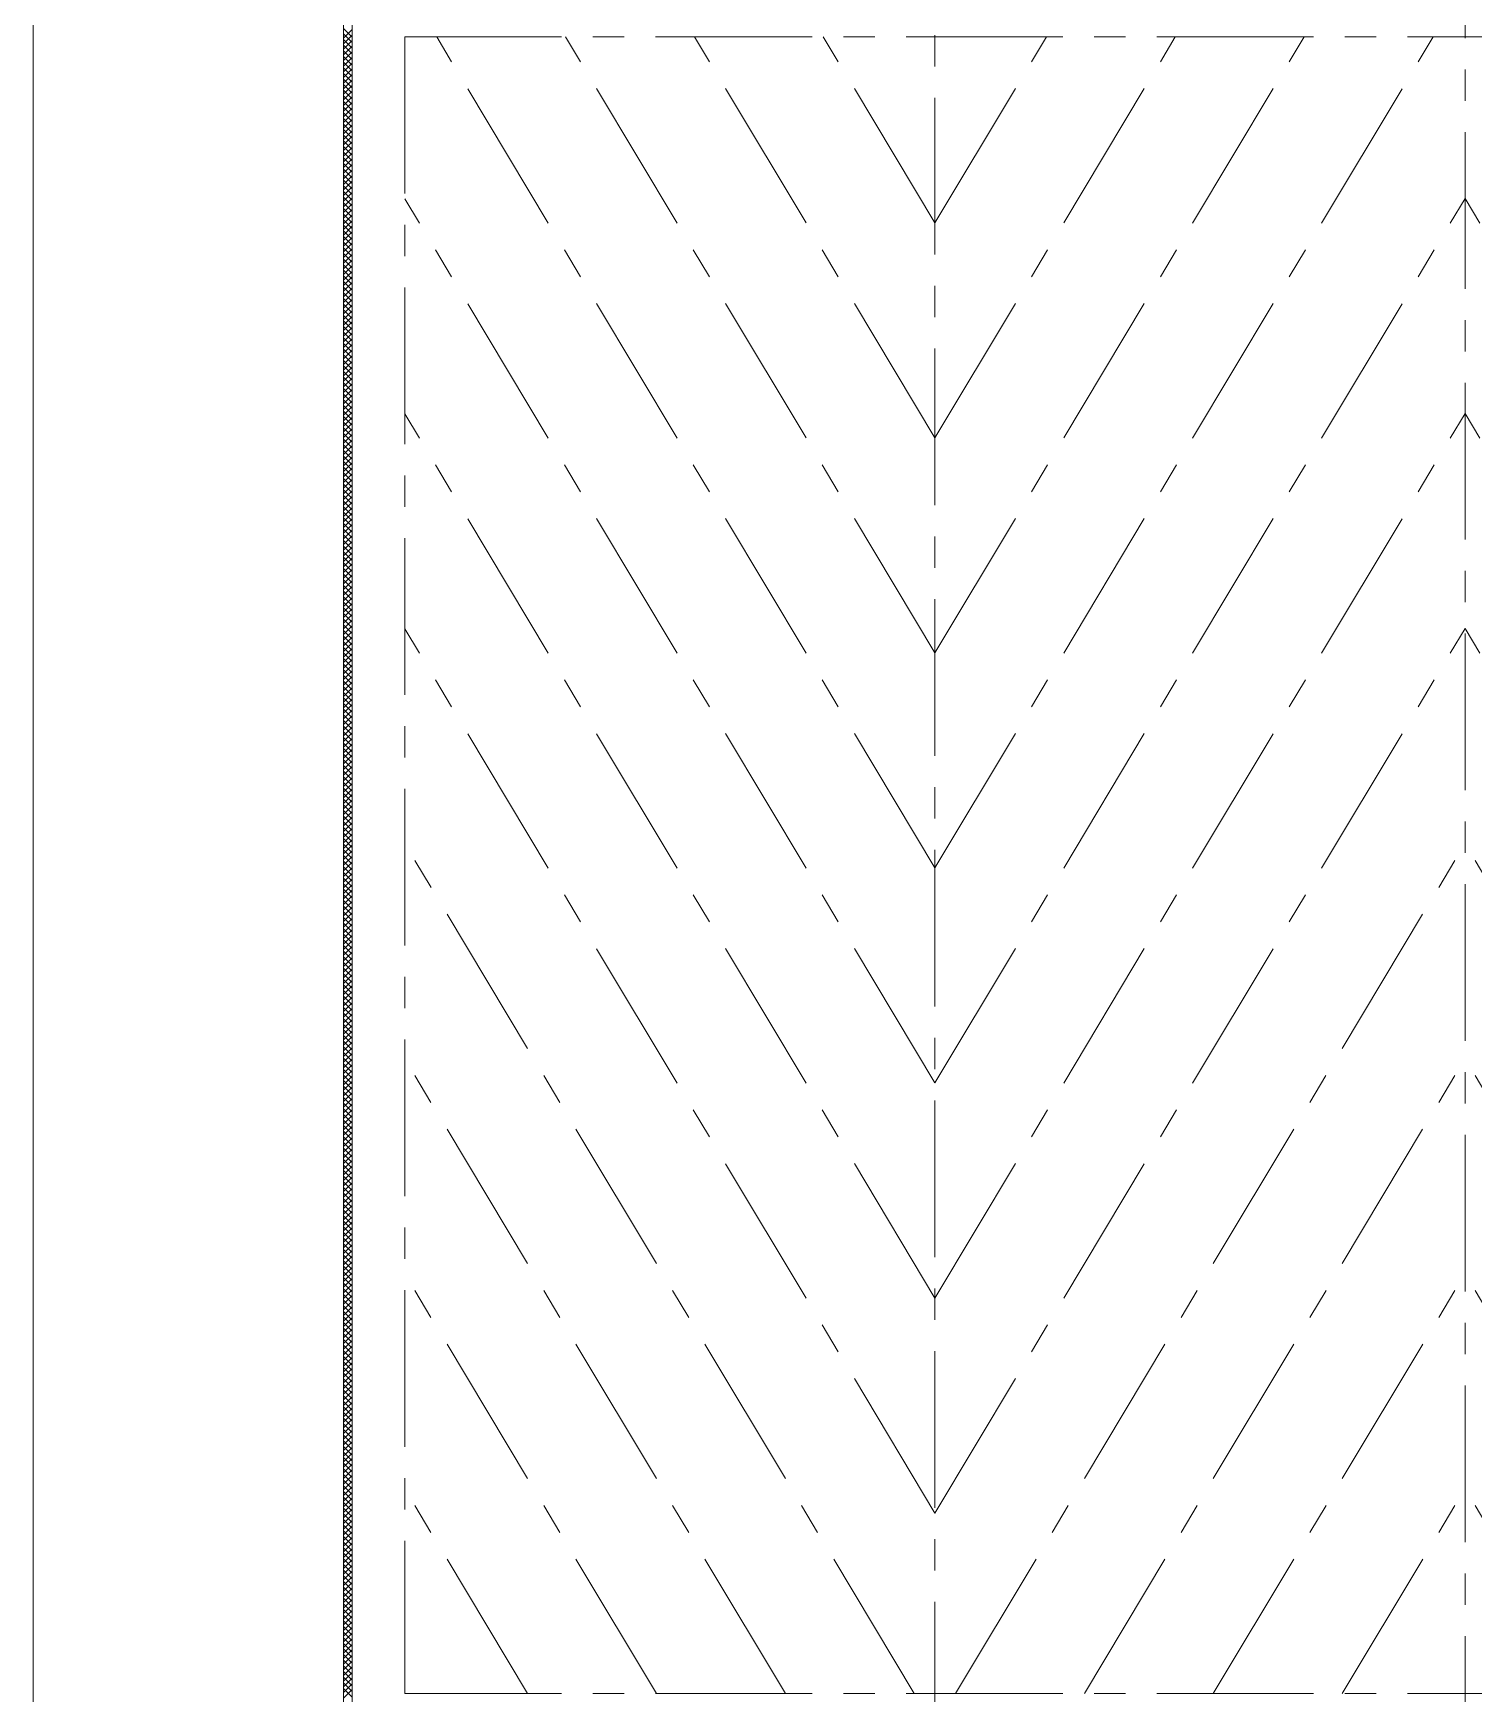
# Model space of a CAD drawing. Header units: millimetres. Extents: x -394 to 6212, y -2458 to 809.
# Drawn here: x 4118.91 to 4141.9, y -1860.12 to -1833.62 of the extents above; entities that cross this region are included whole.
import ezdxf

# ---------------------------------------------------------------- set-up
doc = ezdxf.new("R2010")
doc.units = ezdxf.units.MM
doc.linetypes.add('CENTERX2', pattern=[4, 2.5, -0.5, 0.5, -0.5])
for name, color, linetype, lineweight, true_color in [('1', 1, 'Continuous', 18, 0xff0000), ('2', 2, 'Continuous', 18, 0xffff00), ('3', 3, 'CENTERX2', 18, 0x00ff00)]:
    doc.layers.add(name, color=color, linetype=linetype, lineweight=lineweight, true_color=true_color)

msp = doc.modelspace()

# ---------------------------------------------------------------- linework, layer by layer
at = {"layer": '1'}
for p, q in [((4118.9128, -1814.1727), (4118.9128, -1879.42347)), ((4123.86367, -1831.91353), (4123.86367, -1861.7109)), ((4124.00206, -1832.80801), (4124.00206, -1860.78816))]:
    msp.add_line(p, q, dxfattribs=at)
at = {"layer": '2'}
for p, q in [((4124.00206, -1833.67807), (4123.86367, -1833.53968)), ((4123.86367, -1833.6943), (4124.00206, -1833.55591)), ((4124.00206, -1833.76787), (4123.86367, -1833.62948)), ((4123.86367, -1833.7841), (4124.00206, -1833.64571)), ((4124.00206, -1833.85767), (4123.86367, -1833.71928)), ((4123.86367, -1833.8739), (4124.00206, -1833.73552)), ((4124.00206, -1833.94748), (4123.86367, -1833.80909)), ((4123.86367, -1833.96371), (4124.00206, -1833.82532)), ((4124.00206, -1834.03728), (4123.86367, -1833.89889)), ((4123.86367, -1834.05351), (4124.00206, -1833.91512)), ((4124.00206, -1834.12708), (4123.86367, -1833.98869)), ((4123.86367, -1834.14331), (4124.00206, -1834.00492)), ((4124.00206, -1834.21688), (4123.86367, -1834.07849)), ((4123.86367, -1834.23312), (4124.00206, -1834.09473)), ((4124.00206, -1834.30669), (4123.86367, -1834.1683)), ((4123.86367, -1834.32292), (4124.00206, -1834.18453)), ((4124.00206, -1834.39649), (4123.86367, -1834.2581)), ((4123.86367, -1834.41272), (4124.00206, -1834.27433)), ((4124.00206, -1834.48629), (4123.86367, -1834.3479)), ((4123.86367, -1834.50252), (4124.00206, -1834.36413)), ((4124.00206, -1834.57609), (4123.86367, -1834.4377)), ((4123.86367, -1834.59233), (4124.00206, -1834.45394)), ((4124.00206, -1834.6659), (4123.86367, -1834.52751)), ((4123.86367, -1834.68213), (4124.00206, -1834.54374)), ((4124.00206, -1834.7557), (4123.86367, -1834.61731)), ((4123.86367, -1834.77193), (4124.00206, -1834.63354)), ((4124.00206, -1834.8455), (4123.86367, -1834.70711)), ((4123.86367, -1834.86173), (4124.00206, -1834.72334)), ((4124.00206, -1834.9353), (4123.86367, -1834.79692)), ((4123.86367, -1834.95154), (4124.00206, -1834.81315)), ((4124.00206, -1835.02511), (4123.86367, -1834.88672)), ((4123.86367, -1835.04134), (4124.00206, -1834.90295)), ((4124.00206, -1835.11491), (4123.86367, -1834.97652)), ((4123.86367, -1835.13114), (4124.00206, -1834.99275)), ((4124.00206, -1835.20471), (4123.86367, -1835.06632)), ((4123.86367, -1835.22094), (4124.00206, -1835.08255)), ((4124.00206, -1835.29451), (4123.86367, -1835.15613)), ((4123.86367, -1835.31075), (4124.00206, -1835.17236)), ((4124.00206, -1835.38432), (4123.86367, -1835.24593)), ((4123.86367, -1835.40055), (4124.00206, -1835.26216)), ((4124.00206, -1835.47412), (4123.86367, -1835.33573)), ((4123.86367, -1835.49035), (4124.00206, -1835.35196)), ((4124.00206, -1835.56392), (4123.86367, -1835.42553)), ((4123.86367, -1835.58015), (4124.00206, -1835.44176)), ((4124.00206, -1835.65373), (4123.86367, -1835.51534)), ((4123.86367, -1835.66996), (4124.00206, -1835.53157)), ((4124.00206, -1835.74353), (4123.86367, -1835.60514)), ((4123.86367, -1835.75976), (4124.00206, -1835.62137)), ((4124.00206, -1835.83333), (4123.86367, -1835.69494)), ((4123.86367, -1835.84956), (4124.00206, -1835.71117)), ((4124.00206, -1835.92313), (4123.86367, -1835.78474)), ((4123.86367, -1835.93936), (4124.00206, -1835.80097)), ((4124.00206, -1836.01294), (4123.86367, -1835.87455)), ((4123.86367, -1836.02917), (4124.00206, -1835.89078)), ((4124.00206, -1836.10274), (4123.86367, -1835.96435)), ((4123.86367, -1836.11897), (4124.00206, -1835.98058)), ((4124.00206, -1836.19254), (4123.86367, -1836.05415)), ((4123.86367, -1836.20877), (4124.00206, -1836.07038)), ((4124.00206, -1836.28234), (4123.86367, -1836.14395)), ((4123.86367, -1836.29857), (4124.00206, -1836.16018)), ((4124.00206, -1836.37215), (4123.86367, -1836.23376)), ((4123.86367, -1836.38838), (4124.00206, -1836.24999)), ((4124.00206, -1836.46195), (4123.86367, -1836.32356)), ((4123.86367, -1836.47818), (4124.00206, -1836.33979)), ((4124.00206, -1836.55175), (4123.86367, -1836.41336)), ((4123.86367, -1836.56798), (4124.00206, -1836.42959)), ((4124.00206, -1836.64155), (4123.86367, -1836.50316)), ((4123.86367, -1836.65778), (4124.00206, -1836.51939)), ((4124.00206, -1836.73136), (4123.86367, -1836.59297)), ((4123.86367, -1836.74759), (4124.00206, -1836.6092)), ((4124.00206, -1836.82116), (4123.86367, -1836.68277)), ((4123.86367, -1836.83739), (4124.00206, -1836.699)), ((4124.00206, -1836.91096), (4123.86367, -1836.77257)), ((4123.86367, -1836.92719), (4124.00206, -1836.7888)), ((4124.00206, -1837.00076), (4123.86367, -1836.86237)), ((4123.86367, -1837.01699), (4124.00206, -1836.87861)), ((4124.00206, -1837.09057), (4123.86367, -1836.95218)), ((4123.86367, -1837.1068), (4124.00206, -1836.96841)), ((4124.00206, -1837.18037), (4123.86367, -1837.04198)), ((4123.86367, -1837.1966), (4124.00206, -1837.05821)), ((4124.00206, -1837.27017), (4123.86367, -1837.13178)), ((4123.86367, -1837.2864), (4124.00206, -1837.14801)), ((4124.00206, -1837.35997), (4123.86367, -1837.22158)), ((4123.86367, -1837.3762), (4124.00206, -1837.23782)), ((4124.00206, -1837.44978), (4123.86367, -1837.31139)), ((4123.86367, -1837.46601), (4124.00206, -1837.32762)), ((4124.00206, -1837.53958), (4123.86367, -1837.40119)), ((4123.86367, -1837.55581), (4124.00206, -1837.41742)), ((4124.00206, -1837.62938), (4123.86367, -1837.49099)), ((4123.86367, -1837.64561), (4124.00206, -1837.50722)), ((4124.00206, -1837.71918), (4123.86367, -1837.58079)), ((4123.86367, -1837.73542), (4124.00206, -1837.59703)), ((4124.00206, -1837.80899), (4123.86367, -1837.6706)), ((4123.86367, -1837.82522), (4124.00206, -1837.68683)), ((4124.00206, -1837.89879), (4123.86367, -1837.7604)), ((4123.86367, -1837.91502), (4124.00206, -1837.77663)), ((4124.00206, -1837.98859), (4123.86367, -1837.8502)), ((4123.86367, -1838.00482), (4124.00206, -1837.86643)), ((4124.00206, -1838.07839), (4123.86367, -1837.94)), ((4123.86367, -1838.09463), (4124.00206, -1837.95624)), ((4124.00206, -1838.1682), (4123.86367, -1838.02981)), ((4123.86367, -1838.18443), (4124.00206, -1838.04604)), ((4124.00206, -1838.258), (4123.86367, -1838.11961)), ((4123.86367, -1838.27423), (4124.00206, -1838.13584)), ((4124.00206, -1838.3478), (4123.86367, -1838.20941)), ((4123.86367, -1838.36403), (4124.00206, -1838.22564)), ((4124.00206, -1838.4376), (4123.86367, -1838.29922)), ((4123.86367, -1838.45384), (4124.00206, -1838.31545)), ((4124.00206, -1838.52741), (4123.86367, -1838.38902)), ((4123.86367, -1838.54364), (4124.00206, -1838.40525)), ((4124.00206, -1838.61721), (4123.86367, -1838.47882)), ((4123.86367, -1838.63344), (4124.00206, -1838.49505)), ((4124.00206, -1838.70701), (4123.86367, -1838.56862)), ((4123.86367, -1838.72324), (4124.00206, -1838.58485)), ((4124.00206, -1838.79681), (4123.86367, -1838.65843)), ((4123.86367, -1838.81305), (4124.00206, -1838.67466)), ((4124.00206, -1838.88662), (4123.86367, -1838.74823)), ((4123.86367, -1838.90285), (4124.00206, -1838.76446)), ((4124.00206, -1838.97642), (4123.86367, -1838.83803)), ((4123.86367, -1838.99265), (4124.00206, -1838.85426)), ((4124.00206, -1839.06622), (4123.86367, -1838.92783)), ((4123.86367, -1839.08245), (4124.00206, -1838.94406)), ((4124.00206, -1839.15603), (4123.86367, -1839.01764)), ((4123.86367, -1839.17226), (4124.00206, -1839.03387)), ((4124.00206, -1839.24583), (4123.86367, -1839.10744)), ((4123.86367, -1839.26206), (4124.00206, -1839.12367)), ((4124.00206, -1839.33563), (4123.86367, -1839.19724)), ((4123.86367, -1839.35186), (4124.00206, -1839.21347)), ((4124.00206, -1839.42543), (4123.86367, -1839.28704)), ((4123.86367, -1839.44166), (4124.00206, -1839.30327)), ((4124.00206, -1839.51524), (4123.86367, -1839.37685)), ((4123.86367, -1839.53147), (4124.00206, -1839.39308)), ((4124.00206, -1839.60504), (4123.86367, -1839.46665)), ((4123.86367, -1839.62127), (4124.00206, -1839.48288)), ((4124.00206, -1839.69484), (4123.86367, -1839.55645)), ((4123.86367, -1839.71107), (4124.00206, -1839.57268)), ((4124.00206, -1839.78464), (4123.86367, -1839.64625)), ((4123.86367, -1839.80087), (4124.00206, -1839.66248)), ((4124.00206, -1839.87445), (4123.86367, -1839.73606)), ((4123.86367, -1839.89068), (4124.00206, -1839.75229)), ((4124.00206, -1839.96425), (4123.86367, -1839.82586)), ((4123.86367, -1839.98048), (4124.00206, -1839.84209)), ((4124.00206, -1840.05405), (4123.86367, -1839.91566)), ((4123.86367, -1840.07028), (4124.00206, -1839.93189)), ((4124.00206, -1840.14385), (4123.86367, -1840.00546)), ((4123.86367, -1840.16008), (4124.00206, -1840.02169)), ((4124.00206, -1840.23366), (4123.86367, -1840.09527)), ((4123.86367, -1840.24989), (4124.00206, -1840.1115)), ((4124.00206, -1840.32346), (4123.86367, -1840.18507)), ((4123.86367, -1840.33969), (4124.00206, -1840.2013)), ((4124.00206, -1840.41326), (4123.86367, -1840.27487)), ((4123.86367, -1840.42949), (4124.00206, -1840.2911)), ((4124.00206, -1840.50306), (4123.86367, -1840.36467)), ((4123.86367, -1840.51929), (4124.00206, -1840.3809)), ((4124.00206, -1840.59287), (4123.86367, -1840.45448)), ((4123.86367, -1840.6091), (4124.00206, -1840.47071)), ((4124.00206, -1840.68267), (4123.86367, -1840.54428)), ((4123.86367, -1840.6989), (4124.00206, -1840.56051)), ((4124.00206, -1840.77247), (4123.86367, -1840.63408)), ((4123.86367, -1840.7887), (4124.00206, -1840.65031)), ((4124.00206, -1840.86227), (4123.86367, -1840.72388)), ((4123.86367, -1840.8785), (4124.00206, -1840.74012)), ((4124.00206, -1840.95208), (4123.86367, -1840.81369)), ((4123.86367, -1840.96831), (4124.00206, -1840.82992)), ((4124.00206, -1841.04188), (4123.86367, -1840.90349)), ((4123.86367, -1841.05811), (4124.00206, -1840.91972)), ((4124.00206, -1841.13168), (4123.86367, -1840.99329)), ((4123.86367, -1841.14791), (4124.00206, -1841.00952)), ((4124.00206, -1841.22148), (4123.86367, -1841.08309)), ((4123.86367, -1841.23771), (4124.00206, -1841.09933)), ((4124.00206, -1841.31129), (4123.86367, -1841.1729)), ((4123.86367, -1841.32752), (4124.00206, -1841.18913)), ((4124.00206, -1841.40109), (4123.86367, -1841.2627)), ((4123.86367, -1841.41732), (4124.00206, -1841.27893)), ((4124.00206, -1841.49089), (4123.86367, -1841.3525)), ((4123.86367, -1841.50712), (4124.00206, -1841.36873)), ((4124.00206, -1841.58069), (4123.86367, -1841.4423)), ((4123.86367, -1841.59693), (4124.00206, -1841.45854)), ((4124.00206, -1841.6705), (4123.86367, -1841.53211)), ((4123.86367, -1841.68673), (4124.00206, -1841.54834)), ((4124.00206, -1841.7603), (4123.86367, -1841.62191)), ((4123.86367, -1841.77653), (4124.00206, -1841.63814)), ((4124.00206, -1841.8501), (4123.86367, -1841.71171)), ((4123.86367, -1841.86633), (4124.00206, -1841.72794)), ((4124.00206, -1841.9399), (4123.86367, -1841.80151)), ((4123.86367, -1841.95614), (4124.00206, -1841.81775)), ((4124.00206, -1842.02971), (4123.86367, -1841.89132)), ((4123.86367, -1842.04594), (4124.00206, -1841.90755)), ((4124.00206, -1842.11951), (4123.86367, -1841.98112)), ((4123.86367, -1842.13574), (4124.00206, -1841.99735)), ((4124.00206, -1842.20931), (4123.86367, -1842.07092)), ((4123.86367, -1842.22554), (4124.00206, -1842.08715)), ((4124.00206, -1842.29911), (4123.86367, -1842.16073)), ((4123.86367, -1842.31535), (4124.00206, -1842.17696)), ((4124.00206, -1842.38892), (4123.86367, -1842.25053)), ((4123.86367, -1842.40515), (4124.00206, -1842.26676)), ((4124.00206, -1842.47872), (4123.86367, -1842.34033)), ((4123.86367, -1842.49495), (4124.00206, -1842.35656)), ((4124.00206, -1842.56852), (4123.86367, -1842.43013)), ((4123.86367, -1842.58475), (4124.00206, -1842.44636)), ((4124.00206, -1842.65832), (4123.86367, -1842.51994)), ((4123.86367, -1842.67456), (4124.00206, -1842.53617)), ((4124.00206, -1842.74813), (4123.86367, -1842.60974)), ((4123.86367, -1842.76436), (4124.00206, -1842.62597)), ((4124.00206, -1842.83793), (4123.86367, -1842.69954)), ((4123.86367, -1842.85416), (4124.00206, -1842.71577)), ((4124.00206, -1842.92773), (4123.86367, -1842.78934)), ((4123.86367, -1842.94396), (4124.00206, -1842.80557)), ((4124.00206, -1843.01754), (4123.86367, -1842.87915)), ((4123.86367, -1843.03377), (4124.00206, -1842.89538)), ((4124.00206, -1843.10734), (4123.86367, -1842.96895)), ((4123.86367, -1843.12357), (4124.00206, -1842.98518)), ((4124.00206, -1843.19714), (4123.86367, -1843.05875)), ((4123.86367, -1843.21337), (4124.00206, -1843.07498)), ((4124.00206, -1843.28694), (4123.86367, -1843.14855)), ((4123.86367, -1843.30317), (4124.00206, -1843.16478)), ((4124.00206, -1843.37675), (4123.86367, -1843.23836)), ((4123.86367, -1843.39298), (4124.00206, -1843.25459)), ((4124.00206, -1843.46655), (4123.86367, -1843.32816)), ((4123.86367, -1843.48278), (4124.00206, -1843.34439)), ((4124.00206, -1843.55635), (4123.86367, -1843.41796)), ((4123.86367, -1843.57258), (4124.00206, -1843.43419)), ((4124.00206, -1843.64615), (4123.86367, -1843.50776)), ((4123.86367, -1843.66238), (4124.00206, -1843.52399)), ((4124.00206, -1843.73596), (4123.86367, -1843.59757)), ((4123.86367, -1843.75219), (4124.00206, -1843.6138)), ((4124.00206, -1843.82576), (4123.86367, -1843.68737)), ((4123.86367, -1843.84199), (4124.00206, -1843.7036)), ((4124.00206, -1843.91556), (4123.86367, -1843.77717)), ((4123.86367, -1843.93179), (4124.00206, -1843.7934)), ((4124.00206, -1844.00536), (4123.86367, -1843.86697)), ((4123.86367, -1844.02159), (4124.00206, -1843.8832)), ((4124.00206, -1844.09517), (4123.86367, -1843.95678)), ((4123.86367, -1844.1114), (4124.00206, -1843.97301)), ((4124.00206, -1844.18497), (4123.86367, -1844.04658)), ((4123.86367, -1844.2012), (4124.00206, -1844.06281)), ((4124.00206, -1844.27477), (4123.86367, -1844.13638)), ((4123.86367, -1844.291), (4124.00206, -1844.15261)), ((4124.00206, -1844.36457), (4123.86367, -1844.22618)), ((4123.86367, -1844.3808), (4124.00206, -1844.24242)), ((4124.00206, -1844.45438), (4123.86367, -1844.31599)), ((4123.86367, -1844.47061), (4124.00206, -1844.33222)), ((4124.00206, -1844.54418), (4123.86367, -1844.40579)), ((4123.86367, -1844.56041), (4124.00206, -1844.42202)), ((4124.00206, -1844.63398), (4123.86367, -1844.49559)), ((4123.86367, -1844.65021), (4124.00206, -1844.51182)), ((4124.00206, -1844.72378), (4123.86367, -1844.58539)), ((4123.86367, -1844.74001), (4124.00206, -1844.60163)), ((4124.00206, -1844.81359), (4123.86367, -1844.6752)), ((4123.86367, -1844.82982), (4124.00206, -1844.69143)), ((4124.00206, -1844.90339), (4123.86367, -1844.765)), ((4123.86367, -1844.91962), (4124.00206, -1844.78123)), ((4124.00206, -1844.99319), (4123.86367, -1844.8548)), ((4123.86367, -1845.00942), (4124.00206, -1844.87103)), ((4124.00206, -1845.08299), (4123.86367, -1844.9446)), ((4123.86367, -1845.09923), (4124.00206, -1844.96084)), ((4124.00206, -1845.1728), (4123.86367, -1845.03441)), ((4123.86367, -1845.18903), (4124.00206, -1845.05064)), ((4124.00206, -1845.2626), (4123.86367, -1845.12421)), ((4123.86367, -1845.27883), (4124.00206, -1845.14044)), ((4124.00206, -1845.3524), (4123.86367, -1845.21401)), ((4123.86367, -1845.36863), (4124.00206, -1845.23024)), ((4124.00206, -1845.4422), (4123.86367, -1845.30381)), ((4123.86367, -1845.45844), (4124.00206, -1845.32005)), ((4124.00206, -1845.53201), (4123.86367, -1845.39362)), ((4123.86367, -1845.54824), (4124.00206, -1845.40985)), ((4124.00206, -1845.62181), (4123.86367, -1845.48342)), ((4123.86367, -1845.63804), (4124.00206, -1845.49965)), ((4124.00206, -1845.71161), (4123.86367, -1845.57322)), ((4123.86367, -1845.72784), (4124.00206, -1845.58945)), ((4124.00206, -1845.80141), (4123.86367, -1845.66303)), ((4123.86367, -1845.81765), (4124.00206, -1845.67926)), ((4124.00206, -1845.89122), (4123.86367, -1845.75283)), ((4123.86367, -1845.90745), (4124.00206, -1845.76906)), ((4124.00206, -1845.98102), (4123.86367, -1845.84263)), ((4123.86367, -1845.99725), (4124.00206, -1845.85886)), ((4124.00206, -1846.07082), (4123.86367, -1845.93243)), ((4123.86367, -1846.08705), (4124.00206, -1845.94866)), ((4124.00206, -1846.16062), (4123.86367, -1846.02224)), ((4123.86367, -1846.17686), (4124.00206, -1846.03847)), ((4124.00206, -1846.25043), (4123.86367, -1846.11204)), ((4123.86367, -1846.26666), (4124.00206, -1846.12827)), ((4124.00206, -1846.34023), (4123.86367, -1846.20184)), ((4123.86367, -1846.35646), (4124.00206, -1846.21807)), ((4124.00206, -1846.43003), (4123.86367, -1846.29164)), ((4123.86367, -1846.44626), (4124.00206, -1846.30787)), ((4124.00206, -1846.51984), (4123.86367, -1846.38145)), ((4123.86367, -1846.53607), (4124.00206, -1846.39768)), ((4124.00206, -1846.60964), (4123.86367, -1846.47125)), ((4123.86367, -1846.62587), (4124.00206, -1846.48748)), ((4124.00206, -1846.69944), (4123.86367, -1846.56105)), ((4123.86367, -1846.71567), (4124.00206, -1846.57728)), ((4124.00206, -1846.78924), (4123.86367, -1846.65085)), ((4123.86367, -1846.80547), (4124.00206, -1846.66708)), ((4124.00206, -1846.87905), (4123.86367, -1846.74066)), ((4123.86367, -1846.89528), (4124.00206, -1846.75689)), ((4124.00206, -1846.96885), (4123.86367, -1846.83046)), ((4123.86367, -1846.98508), (4124.00206, -1846.84669)), ((4124.00206, -1847.05865), (4123.86367, -1846.92026)), ((4123.86367, -1847.07488), (4124.00206, -1846.93649)), ((4124.00206, -1847.14845), (4123.86367, -1847.01006)), ((4123.86367, -1847.16468), (4124.00206, -1847.02629)), ((4124.00206, -1847.23826), (4123.86367, -1847.09987)), ((4123.86367, -1847.25449), (4124.00206, -1847.1161)), ((4124.00206, -1847.32806), (4123.86367, -1847.18967)), ((4123.86367, -1847.34429), (4124.00206, -1847.2059)), ((4124.00206, -1847.41786), (4123.86367, -1847.27947)), ((4123.86367, -1847.43409), (4124.00206, -1847.2957)), ((4124.00206, -1847.50766), (4123.86367, -1847.36927)), ((4123.86367, -1847.52389), (4124.00206, -1847.3855)), ((4124.00206, -1847.59747), (4123.86367, -1847.45908)), ((4123.86367, -1847.6137), (4124.00206, -1847.47531)), ((4124.00206, -1847.68727), (4123.86367, -1847.54888)), ((4123.86367, -1847.7035), (4124.00206, -1847.56511)), ((4124.00206, -1847.77707), (4123.86367, -1847.63868)), ((4123.86367, -1847.7933), (4124.00206, -1847.65491)), ((4124.00206, -1847.86687), (4123.86367, -1847.72848)), ((4123.86367, -1847.8831), (4124.00206, -1847.74471)), ((4124.00206, -1847.95668), (4123.86367, -1847.81829)), ((4123.86367, -1847.97291), (4124.00206, -1847.83452)), ((4124.00206, -1848.04648), (4123.86367, -1847.90809)), ((4123.86367, -1848.06271), (4124.00206, -1847.92432)), ((4124.00206, -1848.13628), (4123.86367, -1847.99789)), ((4123.86367, -1848.15251), (4124.00206, -1848.01412)), ((4124.00206, -1848.22608), (4123.86367, -1848.08769)), ((4123.86367, -1848.24231), (4124.00206, -1848.10393)), ((4124.00206, -1848.31589), (4123.86367, -1848.1775)), ((4123.86367, -1848.33212), (4124.00206, -1848.19373)), ((4124.00206, -1848.40569), (4123.86367, -1848.2673)), ((4123.86367, -1848.42192), (4124.00206, -1848.28353)), ((4124.00206, -1848.49549), (4123.86367, -1848.3571)), ((4123.86367, -1848.51172), (4124.00206, -1848.37333)), ((4124.00206, -1848.58529), (4123.86367, -1848.4469)), ((4123.86367, -1848.60152), (4124.00206, -1848.46314)), ((4124.00206, -1848.6751), (4123.86367, -1848.53671)), ((4123.86367, -1848.69133), (4124.00206, -1848.55294)), ((4124.00206, -1848.7649), (4123.86367, -1848.62651)), ((4123.86367, -1848.78113), (4124.00206, -1848.64274)), ((4124.00206, -1848.8547), (4123.86367, -1848.71631)), ((4123.86367, -1848.87093), (4124.00206, -1848.73254)), ((4124.00206, -1848.9445), (4123.86367, -1848.80611)), ((4123.86367, -1848.96074), (4124.00206, -1848.82235)), ((4124.00206, -1849.03431), (4123.86367, -1848.89592)), ((4123.86367, -1849.05054), (4124.00206, -1848.91215)), ((4124.00206, -1849.12411), (4123.86367, -1848.98572)), ((4123.86367, -1849.14034), (4124.00206, -1849.00195)), ((4124.00206, -1849.21391), (4123.86367, -1849.07552)), ((4123.86367, -1849.23014), (4124.00206, -1849.09175)), ((4124.00206, -1849.30371), (4123.86367, -1849.16532)), ((4123.86367, -1849.31995), (4124.00206, -1849.18156)), ((4124.00206, -1849.39352), (4123.86367, -1849.25513)), ((4123.86367, -1849.40975), (4124.00206, -1849.27136)), ((4124.00206, -1849.48332), (4123.86367, -1849.34493)), ((4123.86367, -1849.49955), (4124.00206, -1849.36116)), ((4124.00206, -1849.57312), (4123.86367, -1849.43473)), ((4123.86367, -1849.58935), (4124.00206, -1849.45096)), ((4124.00206, -1849.66292), (4123.86367, -1849.52454)), ((4123.86367, -1849.67916), (4124.00206, -1849.54077)), ((4124.00206, -1849.75273), (4123.86367, -1849.61434)), ((4123.86367, -1849.76896), (4124.00206, -1849.63057)), ((4124.00206, -1849.84253), (4123.86367, -1849.70414)), ((4123.86367, -1849.85876), (4124.00206, -1849.72037)), ((4124.00206, -1849.93233), (4123.86367, -1849.79394)), ((4123.86367, -1849.94856), (4124.00206, -1849.81017)), ((4124.00206, -1850.02214), (4123.86367, -1849.88375)), ((4123.86367, -1850.03837), (4124.00206, -1849.89998)), ((4124.00206, -1850.11194), (4123.86367, -1849.97355)), ((4123.86367, -1850.12817), (4124.00206, -1849.98978)), ((4124.00206, -1850.20174), (4123.86367, -1850.06335)), ((4123.86367, -1850.21797), (4124.00206, -1850.07958)), ((4124.00206, -1850.29154), (4123.86367, -1850.15315)), ((4123.86367, -1850.30777), (4124.00206, -1850.16938)), ((4124.00206, -1850.38135), (4123.86367, -1850.24296)), ((4123.86367, -1850.39758), (4124.00206, -1850.25919)), ((4124.00206, -1850.47115), (4123.86367, -1850.33276)), ((4123.86367, -1850.48738), (4124.00206, -1850.34899)), ((4124.00206, -1850.56095), (4123.86367, -1850.42256)), ((4123.86367, -1850.57718), (4124.00206, -1850.43879)), ((4124.00206, -1850.65075), (4123.86367, -1850.51236)), ((4123.86367, -1850.66698), (4124.00206, -1850.52859)), ((4124.00206, -1850.74056), (4123.86367, -1850.60217)), ((4123.86367, -1850.75679), (4124.00206, -1850.6184)), ((4124.00206, -1850.83036), (4123.86367, -1850.69197)), ((4123.86367, -1850.84659), (4124.00206, -1850.7082)), ((4124.00206, -1850.92016), (4123.86367, -1850.78177)), ((4123.86367, -1850.93639), (4124.00206, -1850.798)), ((4124.00206, -1851.00996), (4123.86367, -1850.87157)), ((4123.86367, -1851.02619), (4124.00206, -1850.8878)), ((4124.00206, -1851.09977), (4123.86367, -1850.96138)), ((4123.86367, -1851.116), (4124.00206, -1850.97761)), ((4124.00206, -1851.18957), (4123.86367, -1851.05118)), ((4123.86367, -1851.2058), (4124.00206, -1851.06741)), ((4124.00206, -1851.27937), (4123.86367, -1851.14098)), ((4123.86367, -1851.2956), (4124.00206, -1851.15721)), ((4124.00206, -1851.36917), (4123.86367, -1851.23078)), ((4123.86367, -1851.3854), (4124.00206, -1851.24701)), ((4124.00206, -1851.45898), (4123.86367, -1851.32059)), ((4123.86367, -1851.47521), (4124.00206, -1851.33682)), ((4124.00206, -1851.54878), (4123.86367, -1851.41039)), ((4123.86367, -1851.56501), (4124.00206, -1851.42662)), ((4124.00206, -1851.63858), (4123.86367, -1851.50019)), ((4123.86367, -1851.65481), (4124.00206, -1851.51642)), ((4124.00206, -1851.72838), (4123.86367, -1851.58999)), ((4123.86367, -1851.74461), (4124.00206, -1851.60623)), ((4124.00206, -1851.81819), (4123.86367, -1851.6798)), ((4123.86367, -1851.83442), (4124.00206, -1851.69603)), ((4124.00206, -1851.90799), (4123.86367, -1851.7696)), ((4123.86367, -1851.92422), (4124.00206, -1851.78583)), ((4124.00206, -1851.99779), (4123.86367, -1851.8594)), ((4123.86367, -1852.01402), (4124.00206, -1851.87563)), ((4124.00206, -1852.08759), (4123.86367, -1851.9492)), ((4123.86367, -1852.10382), (4124.00206, -1851.96544)), ((4124.00206, -1852.1774), (4123.86367, -1852.03901)), ((4123.86367, -1852.19363), (4124.00206, -1852.05524)), ((4124.00206, -1852.2672), (4123.86367, -1852.12881)), ((4123.86367, -1852.28343), (4124.00206, -1852.14504)), ((4124.00206, -1852.357), (4123.86367, -1852.21861)), ((4123.86367, -1852.37323), (4124.00206, -1852.23484)), ((4124.00206, -1852.4468), (4123.86367, -1852.30841)), ((4123.86367, -1852.46304), (4124.00206, -1852.32465)), ((4124.00206, -1852.53661), (4123.86367, -1852.39822)), ((4123.86367, -1852.55284), (4124.00206, -1852.41445)), ((4124.00206, -1852.62641), (4123.86367, -1852.48802)), ((4123.86367, -1852.64264), (4124.00206, -1852.50425)), ((4124.00206, -1852.71621), (4123.86367, -1852.57782)), ((4123.86367, -1852.73244), (4124.00206, -1852.59405)), ((4124.00206, -1852.80601), (4123.86367, -1852.66762)), ((4123.86367, -1852.82225), (4124.00206, -1852.68386)), ((4124.00206, -1852.89582), (4123.86367, -1852.75743)), ((4123.86367, -1852.91205), (4124.00206, -1852.77366)), ((4124.00206, -1852.98562), (4123.86367, -1852.84723)), ((4123.86367, -1853.00185), (4124.00206, -1852.86346)), ((4124.00206, -1853.07542), (4123.86367, -1852.93703)), ((4123.86367, -1853.09165), (4124.00206, -1852.95326)), ((4124.00206, -1853.16522), (4123.86367, -1853.02684)), ((4123.86367, -1853.18146), (4124.00206, -1853.04307)), ((4124.00206, -1853.25503), (4123.86367, -1853.11664)), ((4123.86367, -1853.27126), (4124.00206, -1853.13287)), ((4124.00206, -1853.34483), (4123.86367, -1853.20644)), ((4123.86367, -1853.36106), (4124.00206, -1853.22267)), ((4124.00206, -1853.43463), (4123.86367, -1853.29624)), ((4123.86367, -1853.45086), (4124.00206, -1853.31247)), ((4124.00206, -1853.52443), (4123.86367, -1853.38605)), ((4123.86367, -1853.54067), (4124.00206, -1853.40228)), ((4124.00206, -1853.61424), (4123.86367, -1853.47585)), ((4123.86367, -1853.63047), (4124.00206, -1853.49208)), ((4124.00206, -1853.70404), (4123.86367, -1853.56565)), ((4123.86367, -1853.72027), (4124.00206, -1853.58188)), ((4124.00206, -1853.79384), (4123.86367, -1853.65545)), ((4123.86367, -1853.81007), (4124.00206, -1853.67168)), ((4124.00206, -1853.88365), (4123.86367, -1853.74526)), ((4123.86367, -1853.89988), (4124.00206, -1853.76149)), ((4124.00206, -1853.97345), (4123.86367, -1853.83506)), ((4123.86367, -1853.98968), (4124.00206, -1853.85129)), ((4124.00206, -1854.06325), (4123.86367, -1853.92486)), ((4123.86367, -1854.07948), (4124.00206, -1853.94109)), ((4124.00206, -1854.15305), (4123.86367, -1854.01466)), ((4123.86367, -1854.16928), (4124.00206, -1854.03089)), ((4124.00206, -1854.24286), (4123.86367, -1854.10447)), ((4123.86367, -1854.25909), (4124.00206, -1854.1207)), ((4124.00206, -1854.33266), (4123.86367, -1854.19427)), ((4123.86367, -1854.34889), (4124.00206, -1854.2105)), ((4124.00206, -1854.42246), (4123.86367, -1854.28407)), ((4123.86367, -1854.43869), (4124.00206, -1854.3003)), ((4124.00206, -1854.51226), (4123.86367, -1854.37387)), ((4123.86367, -1854.52849), (4124.00206, -1854.3901)), ((4124.00206, -1854.60207), (4123.86367, -1854.46368)), ((4123.86367, -1854.6183), (4124.00206, -1854.47991)), ((4124.00206, -1854.69187), (4123.86367, -1854.55348)), ((4123.86367, -1854.7081), (4124.00206, -1854.56971)), ((4124.00206, -1854.78167), (4123.86367, -1854.64328)), ((4123.86367, -1854.7979), (4124.00206, -1854.65951)), ((4124.00206, -1854.87147), (4123.86367, -1854.73308)), ((4123.86367, -1854.8877), (4124.00206, -1854.74931)), ((4124.00206, -1854.96128), (4123.86367, -1854.82289)), ((4123.86367, -1854.97751), (4124.00206, -1854.83912)), ((4124.00206, -1855.05108), (4123.86367, -1854.91269)), ((4123.86367, -1855.06731), (4124.00206, -1854.92892)), ((4124.00206, -1855.14088), (4123.86367, -1855.00249)), ((4123.86367, -1855.15711), (4124.00206, -1855.01872)), ((4124.00206, -1855.23068), (4123.86367, -1855.09229)), ((4123.86367, -1855.24691), (4124.00206, -1855.10852)), ((4124.00206, -1855.32049), (4123.86367, -1855.1821)), ((4123.86367, -1855.33672), (4124.00206, -1855.19833)), ((4124.00206, -1855.41029), (4123.86367, -1855.2719)), ((4123.86367, -1855.42652), (4124.00206, -1855.28813)), ((4124.00206, -1855.50009), (4123.86367, -1855.3617)), ((4123.86367, -1855.51632), (4124.00206, -1855.37793)), ((4124.00206, -1855.58989), (4123.86367, -1855.4515)), ((4123.86367, -1855.60612), (4124.00206, -1855.46774)), ((4124.00206, -1855.6797), (4123.86367, -1855.54131)), ((4123.86367, -1855.69593), (4124.00206, -1855.55754)), ((4124.00206, -1855.7695), (4123.86367, -1855.63111)), ((4123.86367, -1855.78573), (4124.00206, -1855.64734)), ((4124.00206, -1855.8593), (4123.86367, -1855.72091)), ((4123.86367, -1855.87553), (4124.00206, -1855.73714)), ((4124.00206, -1855.9491), (4123.86367, -1855.81071)), ((4123.86367, -1855.96533), (4124.00206, -1855.82695)), ((4124.00206, -1856.03891), (4123.86367, -1855.90052)), ((4123.86367, -1856.05514), (4124.00206, -1855.91675)), ((4124.00206, -1856.12871), (4123.86367, -1855.99032)), ((4123.86367, -1856.14494), (4124.00206, -1856.00655)), ((4124.00206, -1856.21851), (4123.86367, -1856.08012)), ((4123.86367, -1856.23474), (4124.00206, -1856.09635)), ((4124.00206, -1856.30831), (4123.86367, -1856.16992)), ((4123.86367, -1856.32455), (4124.00206, -1856.18616)), ((4124.00206, -1856.39812), (4123.86367, -1856.25973)), ((4123.86367, -1856.41435), (4124.00206, -1856.27596)), ((4124.00206, -1856.48792), (4123.86367, -1856.34953)), ((4123.86367, -1856.50415), (4124.00206, -1856.36576)), ((4124.00206, -1856.57772), (4123.86367, -1856.43933)), ((4123.86367, -1856.59395), (4124.00206, -1856.45556)), ((4124.00206, -1856.66752), (4123.86367, -1856.52914)), ((4123.86367, -1856.68376), (4124.00206, -1856.54537)), ((4124.00206, -1856.75733), (4123.86367, -1856.61894)), ((4123.86367, -1856.77356), (4124.00206, -1856.63517)), ((4124.00206, -1856.84713), (4123.86367, -1856.70874)), ((4123.86367, -1856.86336), (4124.00206, -1856.72497)), ((4124.00206, -1856.93693), (4123.86367, -1856.79854)), ((4123.86367, -1856.95316), (4124.00206, -1856.81477)), ((4124.00206, -1857.02673), (4123.86367, -1856.88835)), ((4123.86367, -1857.04297), (4124.00206, -1856.90458)), ((4124.00206, -1857.11654), (4123.86367, -1856.97815)), ((4123.86367, -1857.13277), (4124.00206, -1856.99438)), ((4124.00206, -1857.20634), (4123.86367, -1857.06795)), ((4123.86367, -1857.22257), (4124.00206, -1857.08418)), ((4124.00206, -1857.29614), (4123.86367, -1857.15775)), ((4123.86367, -1857.31237), (4124.00206, -1857.17398)), ((4124.00206, -1857.38595), (4123.86367, -1857.24756)), ((4123.86367, -1857.40218), (4124.00206, -1857.26379)), ((4124.00206, -1857.47575), (4123.86367, -1857.33736)), ((4123.86367, -1857.49198), (4124.00206, -1857.35359)), ((4124.00206, -1857.56555), (4123.86367, -1857.42716)), ((4123.86367, -1857.58178), (4124.00206, -1857.44339)), ((4124.00206, -1857.65535), (4123.86367, -1857.51696)), ((4123.86367, -1857.67158), (4124.00206, -1857.53319)), ((4124.00206, -1857.74516), (4123.86367, -1857.60677)), ((4123.86367, -1857.76139), (4124.00206, -1857.623)), ((4124.00206, -1857.83496), (4123.86367, -1857.69657)), ((4123.86367, -1857.85119), (4124.00206, -1857.7128)), ((4124.00206, -1857.92476), (4123.86367, -1857.78637)), ((4123.86367, -1857.94099), (4124.00206, -1857.8026)), ((4124.00206, -1858.01456), (4123.86367, -1857.87617)), ((4123.86367, -1858.03079), (4124.00206, -1857.8924)), ((4124.00206, -1858.10437), (4123.86367, -1857.96598)), ((4123.86367, -1858.1206), (4124.00206, -1857.98221)), ((4124.00206, -1858.19417), (4123.86367, -1858.05578)), ((4123.86367, -1858.2104), (4124.00206, -1858.07201)), ((4124.00206, -1858.28397), (4123.86367, -1858.14558)), ((4123.86367, -1858.3002), (4124.00206, -1858.16181)), ((4124.00206, -1858.37377), (4123.86367, -1858.23538)), ((4123.86367, -1858.39), (4124.00206, -1858.25161)), ((4124.00206, -1858.46358), (4123.86367, -1858.32519)), ((4123.86367, -1858.47981), (4124.00206, -1858.34142)), ((4124.00206, -1858.55338), (4123.86367, -1858.41499)), ((4123.86367, -1858.56961), (4124.00206, -1858.43122)), ((4124.00206, -1858.64318), (4123.86367, -1858.50479)), ((4123.86367, -1858.65941), (4124.00206, -1858.52102)), ((4124.00206, -1858.73298), (4123.86367, -1858.59459)), ((4123.86367, -1858.74921), (4124.00206, -1858.61082)), ((4124.00206, -1858.82279), (4123.86367, -1858.6844)), ((4123.86367, -1858.83902), (4124.00206, -1858.70063)), ((4124.00206, -1858.91259), (4123.86367, -1858.7742)), ((4123.86367, -1858.92882), (4124.00206, -1858.79043)), ((4124.00206, -1859.00239), (4123.86367, -1858.864)), ((4123.86367, -1859.01862), (4124.00206, -1858.88023)), ((4124.00206, -1859.09219), (4123.86367, -1858.9538)), ((4123.86367, -1859.10842), (4124.00206, -1858.97004)), ((4124.00206, -1859.182), (4123.86367, -1859.04361)), ((4123.86367, -1859.19823), (4124.00206, -1859.05984)), ((4124.00206, -1859.2718), (4123.86367, -1859.13341)), ((4123.86367, -1859.28803), (4124.00206, -1859.14964)), ((4124.00206, -1859.3616), (4123.86367, -1859.22321)), ((4123.86367, -1859.37783), (4124.00206, -1859.23944)), ((4124.00206, -1859.4514), (4123.86367, -1859.31301)), ((4123.86367, -1859.46763), (4124.00206, -1859.32925)), ((4124.00206, -1859.54121), (4123.86367, -1859.40282)), ((4123.86367, -1859.55744), (4124.00206, -1859.41905)), ((4124.00206, -1859.63101), (4123.86367, -1859.49262)), ((4123.86367, -1859.64724), (4124.00206, -1859.50885)), ((4124.00206, -1859.72081), (4123.86367, -1859.58242)), ((4123.86367, -1859.73704), (4124.00206, -1859.59865)), ((4124.00206, -1859.81061), (4123.86367, -1859.67222)), ((4123.86367, -1859.82685), (4124.00206, -1859.68846)), ((4124.00206, -1859.90042), (4123.86367, -1859.76203)), ((4123.86367, -1859.91665), (4124.00206, -1859.77826)), ((4124.00206, -1859.99022), (4123.86367, -1859.85183)), ((4123.86367, -1860.00645), (4124.00206, -1859.86806)), ((4124.00206, -1860.08002), (4123.86367, -1859.94163)), ((4123.86367, -1860.09625), (4124.00206, -1859.95786)), ((4124.00206, -1860.16982), (4123.86367, -1860.03143)), ((4123.86367, -1860.18606), (4124.00206, -1860.04767))]:
    msp.add_line(p, q, dxfattribs=at)
at = {"layer": '3'}
for p, q in [((4141.76147, -1885.69695), (4141.76147, -1806.6167)), ((4133.30147, -1861.15015), (4133.30147, -1831.29977)), ((4124.84304, -1833.67487), (4158.67989, -1833.67487)), ((4124.84304, -1833.67487), (4124.84304, -1860.1152)), ((4133.30147, -1846.93917), (4125.35128, -1833.67487)), ((4133.30147, -1843.50782), (4127.40792, -1833.67487)), ((4133.30147, -1840.07647), (4129.46456, -1833.67487)), ((4133.30147, -1836.64512), (4131.5212, -1833.67487)), ((4133.30147, -1836.64512), (4135.08174, -1833.67487)), ((4133.30147, -1840.07647), (4137.13838, -1833.67487)), ((4133.30147, -1843.50782), (4139.19502, -1833.67487)), ((4133.30147, -1846.93917), (4141.25166, -1833.67487)), ((4133.30147, -1850.37053), (4124.84304, -1836.25828)), ((4133.30147, -1850.37053), (4141.76147, -1836.25566)), ((4150.22147, -1850.37053), (4141.76147, -1836.25566)), ((4133.30147, -1853.80189), (4124.84304, -1839.68964)), ((4133.30147, -1853.80189), (4141.76147, -1839.68702)), ((4150.22147, -1853.80189), (4141.76147, -1839.68702)), ((4133.30147, -1857.23325), (4124.84304, -1843.121)), ((4133.30147, -1857.23325), (4141.76147, -1843.11838)), ((4150.22147, -1857.23325), (4141.76147, -1843.11838)), ((4132.97217, -1860.1152), (4124.84304, -1846.55236)), ((4133.63077, -1860.1152), (4141.76147, -1846.54974)), ((4149.89217, -1860.1152), (4141.76147, -1846.54974)), ((4130.91552, -1860.1152), (4124.84304, -1849.98372)), ((4135.68741, -1860.1152), (4141.76147, -1849.98109)), ((4147.83552, -1860.1152), (4141.76147, -1849.98109)), ((4128.85888, -1860.1152), (4124.84304, -1853.41508)), ((4137.74406, -1860.1152), (4141.76147, -1853.41245)), ((4145.77888, -1860.1152), (4141.76147, -1853.41245)), ((4126.80223, -1860.1152), (4124.84304, -1856.84644)), ((4139.80071, -1860.1152), (4141.76147, -1856.84381)), ((4143.72223, -1860.1152), (4141.76147, -1856.84381)), ((4124.84304, -1860.1152), (4158.67989, -1860.1152))]:
    msp.add_line(p, q, dxfattribs=at)

doc.saveas('drawing.dxf')
